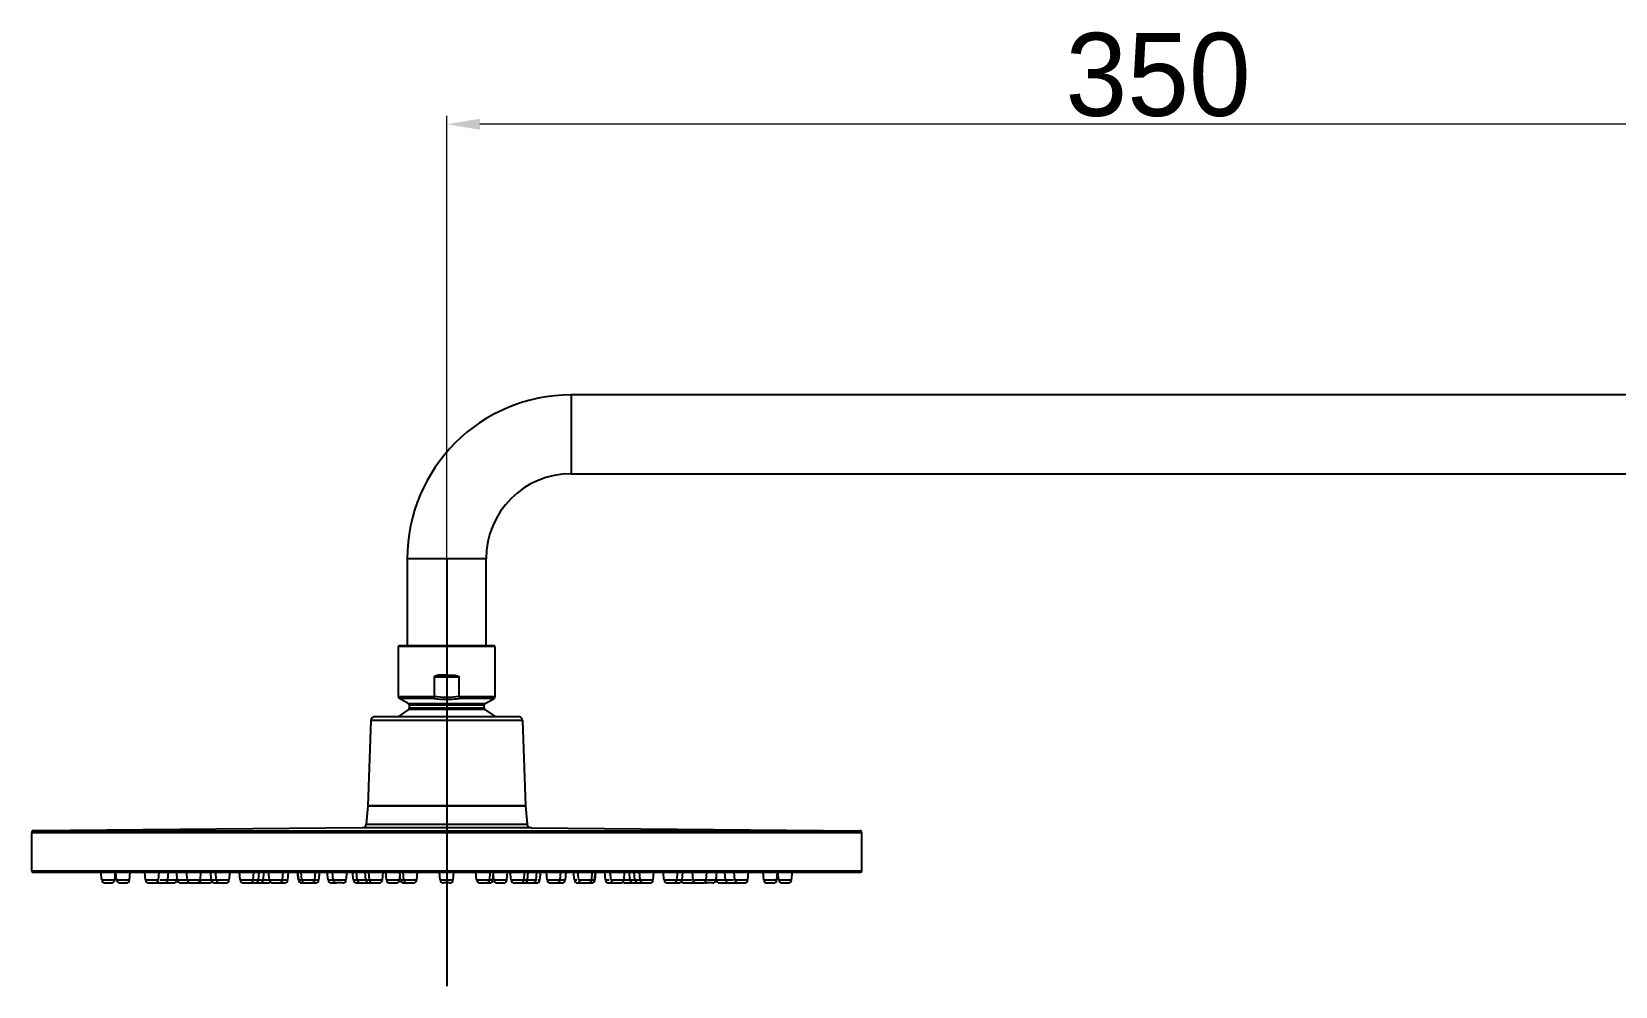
# Model space of a CAD drawing. Extents: x 8047 to 11207, y 0 to 2315.
# Drawn here: x 9687.2 to 10068.8, y 1158.1 to 1388.1 of the extents above; entities that cross this region are included whole.
import ezdxf

# ---------------------------------------------------------------- set-up
doc = ezdxf.new("R2010")
doc.units = 0
doc.header["$LTSCALE"] = 10
doc.header["$MEASUREMENT"] = 0
doc.linetypes.add('CENTER2', pattern=[28.575, 19.05, -3.175, 3.175, -3.175])
doc.layers.get('0').update_dxf_attribs({"linetype": 'CONTINUOUS'})
doc.styles.add('Daelim Dimension', font='')
doc.styles.get('Daelim Dimension').set_extended_font_data('나눔고딕')

msp = doc.modelspace()

# ---------------------------------------------------------------- linework, layer by layer
at = {"color": 5, "lineweight": 9, "ltscale": 0.5}
for p, q in [((9787.22, 1204.29), (9787.22, 1367.81)), ((10137.22, 1365.81), (9795.22, 1365.81))]:
    msp.add_line(p, q, dxfattribs=at)
at = {"color": 7, "linetype": 'Continuous'}
for p, q in [((9817.22, 1300.6), (9817.22, 1281.6)), ((10107.72, 1300.6), (9817.22, 1300.6)), ((9817.22, 1281.6), (10107.72, 1281.6)), ((9777.72, 1261.1), (9777.72, 1240.1)), ((9796.72, 1261.1), (9777.72, 1261.1)), ((9796.72, 1240.1), (9796.72, 1261.1)), ((9775.57, 1227.89), (9775.57, 1239.95)), ((9798.87, 1239.95), (9775.57, 1239.95)), ((9798.72, 1240.1), (9775.72, 1240.1)), ((9798.87, 1227.89), (9798.87, 1239.95)), ((9784.19, 1232.6), (9784.19, 1227.9)), ((9790.25, 1232.6), (9784.19, 1232.6)), ((9790.25, 1227.9), (9790.25, 1232.6)), ((9775.57, 1227.89), (9784.19, 1227.89)), ((9777.97, 1226.25), (9775.82, 1227.46)), ((9784.19, 1227.46), (9775.82, 1227.46)), ((9777.97, 1226.25), (9796.47, 1226.25)), ((9778.22, 1225.21), (9778.22, 1225.81)), ((9796.22, 1225.81), (9778.22, 1225.81)), ((9778.22, 1225.21), (9796.22, 1225.21)), ((9798.62, 1227.46), (9790.24, 1227.46)), ((9790.25, 1227.89), (9798.87, 1227.89)), ((9796.22, 1225.21), (9796.22, 1225.81)), ((9796.47, 1226.25), (9798.62, 1227.46)), ((9768.94, 1222.1), (9768.22, 1201.6)), ((9805.5, 1222.1), (9768.94, 1222.1)), ((9769.94, 1223.1), (9804.5, 1223.1)), ((9778.01, 1224.8), (9775.57, 1223.1)), ((9796.43, 1224.8), (9778.01, 1224.8)), ((9796.43, 1224.8), (9798.87, 1223.1)), ((9805.5, 1222.1), (9806.22, 1201.6)), ((9768.22, 1201.59), (9767.82, 1197.19)), ((9768.22, 1201.6), (9806.22, 1201.6)), ((9806.22, 1201.59), (9768.22, 1201.59)), ((9806.22, 1201.59), (9806.62, 1197.19)), ((9687.22, 1185.89), (9687.22, 1195.09)), ((9887.22, 1195.09), (9687.22, 1195.09)), ((9766.82, 1196.29), (9687.72, 1195.59)), ((9687.72, 1195.59), (9886.72, 1195.59)), ((9807.62, 1196.29), (9766.82, 1196.29)), ((9767.82, 1197.19), (9806.62, 1197.19)), ((9807.62, 1196.29), (9886.72, 1195.59)), ((9887.22, 1185.89), (9887.22, 1195.09)), ((9687.22, 1185.89), (9887.22, 1185.89)), ((9687.52, 1185.59), (9886.92, 1185.59)), ((9704.12, 1183.71), (9703.92, 1185.59)), ((9704.12, 1183.71), (9707.22, 1183.71)), ((9704.91, 1182.99), (9706.42, 1182.99)), ((9707.22, 1183.71), (9707.42, 1185.59)), ((9707.68, 1183.71), (9707.48, 1185.59)), ((9707.68, 1183.71), (9710.79, 1183.71)), ((9708.48, 1182.99), (9709.99, 1182.99)), ((9710.79, 1183.71), (9710.98, 1185.59)), ((9714.65, 1183.71), (9714.46, 1185.59)), ((9714.65, 1183.71), (9717.76, 1183.71)), ((9715.45, 1182.99), (9716.96, 1182.99)), ((9717.14, 1182.99), (9717.48, 1182.99)), ((9717.7, 1182.99), (9719.21, 1182.99)), ((9717.76, 1183.71), (9717.96, 1185.59)), ((9718.2, 1183.71), (9720.01, 1183.71)), ((9719.89, 1182.99), (9721.4, 1182.99)), ((9720.01, 1183.71), (9720.21, 1185.59)), ((9720.22, 1183.71), (9722.2, 1183.71)), ((9722.33, 1183.71), (9722.13, 1185.59)), ((9722.2, 1183.71), (9722.26, 1184.34)), ((9722.33, 1183.71), (9724.59, 1183.71)), ((9723.13, 1182.99), (9724.64, 1182.99)), ((9724.73, 1183.71), (9724.53, 1185.59)), ((9724.73, 1183.71), (9734.84, 1183.71)), ((9725.53, 1182.99), (9727.04, 1182.99)), ((9727.36, 1182.99), (9729.98, 1182.99)), ((9727.83, 1183.71), (9728.03, 1185.59)), ((9730.51, 1183.71), (9730.31, 1185.59)), ((9731.3, 1182.99), (9734.04, 1182.99)), ((9731.73, 1183.71), (9731.53, 1185.59)), ((9734.84, 1183.71), (9735.03, 1185.59)), ((9737.47, 1183.71), (9737.27, 1185.59)), ((9737.47, 1183.71), (9740.57, 1183.71)), ((9738.26, 1182.99), (9739.78, 1182.99)), ((9739.94, 1182.99), (9741.05, 1182.99)), ((9740.57, 1183.71), (9740.77, 1185.59)), ((9740.71, 1183.71), (9743.02, 1183.71)), ((9741.07, 1182.99), (9742.23, 1182.99)), ((9741.85, 1183.71), (9742.05, 1185.59)), ((9742.72, 1182.99), (9744.23, 1182.99)), ((9743.02, 1183.71), (9743.22, 1185.59)), ((9743.04, 1183.71), (9747.63, 1183.71)), ((9744.52, 1183.71), (9744.32, 1185.59)), ((9745.32, 1182.99), (9746.83, 1182.99)), ((9746.96, 1182.99), (9748.14, 1182.99)), ((9747.63, 1183.71), (9747.82, 1185.59)), ((9747.64, 1183.71), (9748.93, 1183.71)), ((9748.93, 1183.71), (9749.13, 1185.59)), ((9751.48, 1183.71), (9751.29, 1185.59)), ((9751.58, 1183.71), (9751.38, 1185.59)), ((9751.48, 1183.71), (9756.44, 1183.71)), ((9752.32, 1183.71), (9752.12, 1185.59)), ((9752.28, 1182.99), (9753, 1182.99)), ((9753.11, 1182.99), (9755.64, 1182.99)), ((9755.42, 1183.71), (9755.62, 1185.59)), ((9756.44, 1183.71), (9756.63, 1185.59)), ((9758.63, 1183.71), (9758.43, 1185.59)), ((9758.63, 1183.71), (9763, 1183.71)), ((9759.43, 1182.99), (9760.68, 1182.99)), ((9759.9, 1183.71), (9759.7, 1185.59)), ((9762.21, 1182.99), (9760.69, 1182.99)), ((9763, 1183.71), (9763.2, 1185.59)), ((9764.74, 1183.71), (9764.55, 1185.59)), ((9764.74, 1183.71), (9767.51, 1183.71)), ((9765.68, 1183.71), (9765.49, 1185.59)), ((9765.54, 1182.99), (9767.99, 1182.99)), ((9767.74, 1183.71), (9767.55, 1185.59)), ((9767.74, 1183.71), (9771.72, 1183.71)), ((9768.15, 1182.99), (9768.49, 1182.99)), ((9768.62, 1183.71), (9768.42, 1185.59)), ((9768.54, 1182.99), (9769.4, 1182.99)), ((9769.41, 1182.99), (9770.93, 1182.99)), ((9771.72, 1183.71), (9771.92, 1185.59)), ((9772.74, 1183.71), (9772.54, 1185.59)), ((9772.74, 1183.71), (9775.84, 1183.71)), ((9773.53, 1182.99), (9775.04, 1182.99)), ((9775.84, 1183.71), (9775.97, 1184.96)), ((9776.1, 1183.71), (9775.91, 1185.59)), ((9776.1, 1183.71), (9780, 1183.71)), ((9776.89, 1183.71), (9776.7, 1185.59)), ((9776.9, 1182.99), (9777.69, 1182.99)), ((9777.69, 1182.99), (9779.2, 1182.99)), ((9780, 1183.71), (9780.2, 1185.59)), ((9785.67, 1183.71), (9785.47, 1185.59)), ((9785.67, 1183.71), (9788.77, 1183.71)), ((9787.98, 1182.99), (9786.46, 1182.99)), ((9788.77, 1183.71), (9788.97, 1185.59)), ((9794.44, 1183.71), (9794.24, 1185.59)), ((9794.44, 1183.71), (9797.55, 1183.71)), ((9795.24, 1182.99), (9796.75, 1182.99)), ((9796.75, 1182.99), (9797.54, 1182.99)), ((9797.55, 1183.71), (9797.74, 1185.59)), ((9797.66, 1183.71), (9798.34, 1183.71)), ((9798.34, 1183.71), (9798.53, 1185.59)), ((9798.6, 1183.71), (9798.47, 1184.96)), ((9798.6, 1183.71), (9801.7, 1183.71)), ((9799.39, 1182.99), (9800.91, 1182.99)), ((9801.7, 1183.71), (9801.9, 1185.59)), ((9802.72, 1183.71), (9802.52, 1185.59)), ((9802.72, 1183.71), (9808.76, 1183.71)), ((9803.51, 1182.99), (9805.02, 1182.99)), ((9805.03, 1182.99), (9805.9, 1182.99)), ((9805.82, 1183.71), (9806.02, 1185.59)), ((9805.95, 1182.99), (9806.28, 1182.99)), ((9806.45, 1182.99), (9808.9, 1182.99)), ((9806.69, 1183.71), (9806.89, 1185.59)), ((9808.76, 1183.71), (9808.95, 1185.59)), ((9809.18, 1183.71), (9809.7, 1183.71)), ((9809.7, 1183.71), (9809.89, 1185.59)), ((9811.44, 1183.71), (9811.24, 1185.59)), ((9811.44, 1183.71), (9814.54, 1183.71)), ((9812.23, 1182.99), (9813.74, 1182.99)), ((9813.76, 1182.99), (9815.01, 1182.99)), ((9814.54, 1183.71), (9814.74, 1185.59)), ((9814.61, 1183.71), (9815.81, 1183.71)), ((9815.81, 1183.71), (9816.01, 1185.59)), ((9818, 1183.71), (9817.81, 1185.59)), ((9818, 1183.71), (9818.59, 1183.71)), ((9818.8, 1182.99), (9821.33, 1182.99)), ((9819.02, 1183.71), (9818.82, 1185.59)), ((9819.02, 1183.71), (9822.86, 1183.71)), ((9821.44, 1182.99), (9822.16, 1182.99)), ((9822.12, 1183.71), (9822.32, 1185.59)), ((9822.86, 1183.71), (9823.06, 1185.59)), ((9822.95, 1183.71), (9822.96, 1183.71)), ((9822.96, 1183.71), (9823.15, 1185.59)), ((9825.5, 1183.71), (9825.31, 1185.59)), ((9825.5, 1183.71), (9826.33, 1183.71)), ((9826.3, 1182.99), (9827.48, 1182.99)), ((9826.81, 1183.71), (9826.61, 1185.59)), ((9826.81, 1183.71), (9836.97, 1183.71)), ((9827.61, 1182.99), (9829.12, 1182.99)), ((9829.92, 1183.71), (9830.11, 1185.59)), ((9830.21, 1182.99), (9831.72, 1182.99)), ((9831.42, 1183.71), (9831.22, 1185.59)), ((9832.21, 1182.99), (9833.05, 1182.99)), ((9832.59, 1183.71), (9832.39, 1185.59)), ((9833.39, 1182.99), (9834.5, 1182.99)), ((9833.87, 1183.71), (9833.67, 1185.59)), ((9834.66, 1182.99), (9836.17, 1182.99)), ((9836.97, 1183.71), (9837.17, 1185.59)), ((9839.6, 1183.71), (9839.41, 1185.59)), ((9839.6, 1183.71), (9843.93, 1183.71)), ((9840.4, 1182.99), (9843.14, 1182.99)), ((9842.71, 1183.71), (9842.91, 1185.59)), ((9843.93, 1183.71), (9844.13, 1185.59)), ((9844.15, 1183.71), (9846.32, 1183.71)), ((9844.46, 1182.99), (9847.08, 1182.99)), ((9846.61, 1183.71), (9846.41, 1185.59)), ((9846.61, 1183.71), (9849.71, 1183.71)), ((9847.4, 1182.99), (9848.91, 1182.99)), ((9849.71, 1183.71), (9849.91, 1185.59)), ((9851.31, 1182.99), (9849.8, 1182.99)), ((9849.95, 1183.71), (9852.11, 1183.71)), ((9852.11, 1183.71), (9852.31, 1185.59)), ((9852.24, 1183.71), (9852.18, 1184.34)), ((9852.24, 1183.71), (9854.32, 1183.71)), ((9853.04, 1182.99), (9854.55, 1182.99)), ((9854.43, 1183.71), (9854.23, 1185.59)), ((9854.43, 1183.71), (9856.33, 1183.71)), ((9855.23, 1182.99), (9857.29, 1182.99)), ((9856.68, 1183.71), (9856.48, 1185.59)), ((9856.68, 1183.71), (9859.79, 1183.71)), ((9857.48, 1182.99), (9858.99, 1182.99)), ((9859.79, 1183.71), (9859.98, 1185.59)), ((9863.65, 1183.71), (9863.46, 1185.59)), ((9863.65, 1183.71), (9866.76, 1183.71)), ((9864.45, 1182.99), (9865.96, 1182.99)), ((9866.76, 1183.71), (9866.96, 1185.59)), ((9867.22, 1183.71), (9867.02, 1185.59)), ((9867.22, 1183.71), (9870.32, 1183.71)), ((9868.02, 1182.99), (9869.53, 1182.99)), ((9870.32, 1183.71), (9870.52, 1185.59))]:
    msp.add_line(p, q, dxfattribs=at)
at = {"color": 1, "linetype": 'CENTER2'}
msp.add_line((9787.22, 1261.1), (9787.22, 1158.09), dxfattribs=at)
at = {"color": 7, "linetype": 'Continuous'}
for centre, radius, start, end in [((9817.22, 1261.1), 39.5, 90, 180), ((9817.22, 1261.1), 20.5, 90, 180), ((9775.72, 1239.95), 0.15, 90, 180), ((9798.72, 1239.95), 0.15, 0, 90), ((9776.07, 1227.89), 0.5, 180, 240.4885), ((9777.72, 1225.81), 0.5, 0, 60.4885), ((9777.72, 1225.21), 0.5, 304.9194, 0), ((9796.72, 1225.81), 0.5, 119.5115, 180), ((9796.72, 1225.21), 0.5, 180, 235.0806), ((9798.37, 1227.89), 0.5, 299.5115, 0), ((9769.94, 1222.1), 1, 90, 180), ((9804.5, 1222.1), 1, 0, 90), ((9687.72, 1195.09), 0.5, 90, 180), ((9766.82, 1197.29), 1, 269.7129, 354.2616), ((9807.61, 1197.29), 1, 185.7384, 270.2871), ((9886.72, 1195.09), 0.5, 0, 90), ((9687.52, 1185.89), 0.3, 180, 270), ((9704.91, 1183.79), 0.8, 186.0119, 269.9954), ((9706.43, 1183.79), 0.8, 270.0047, 353.9904), ((9708.48, 1183.79), 0.8, 186.0119, 269.9953), ((9709.99, 1183.79), 0.8, 270.0047, 353.9904), ((9715.45, 1183.79), 0.8, 186.01, 269.995), ((9716.96, 1183.79), 0.8, 270.005, 353.9918), ((9717.7, 1183.79), 0.8, 241.9142, 269.9953), ((9719.22, 1183.79), 0.8, 270.0047, 353.9904), ((9719.89, 1183.79), 0.8, 244.7787, 269.9953), ((9721.4, 1183.79), 0.8, 270.0047, 353.9881), ((9723.13, 1183.79), 0.8, 186.0119, 269.9953), ((9724.64, 1183.79), 0.8, 270.0047, 304.2538), ((9725.53, 1183.79), 0.8, 186.01, 269.995), ((9727.04, 1183.79), 0.8, 270.0051, 353.9918), ((9727.36, 1183.79), 0.8, 258.203, 269.9949), ((9728.46, 1183.79), 0.8, 207.0144, 269.9916), ((9729.98, 1183.79), 0.8, 270.0084, 327.1061), ((9731.3, 1183.79), 0.8, 186.0119, 269.9953), ((9732.53, 1183.79), 0.8, 186.01, 269.995), ((9734.04, 1183.79), 0.8, 270.005, 353.9918), ((9738.26, 1183.79), 0.8, 186.01, 269.9951), ((9739.78, 1183.79), 0.8, 270.0051, 353.9918), ((9741.05, 1183.79), 0.8, 270.0049, 353.9918), ((9742.23, 1183.79), 0.8, 270.0047, 353.9904), ((9742.71, 1183.79), 0.8, 252.1787, 269.9954), ((9744.23, 1183.79), 0.8, 270.0047, 313.1961), ((9745.32, 1183.79), 0.8, 186.01, 269.9949), ((9746.83, 1183.79), 0.8, 270.0051, 353.9918), ((9748.14, 1183.79), 0.8, 270.0051, 353.9918), ((9752.28, 1183.79), 0.8, 186.0082, 269.9951), ((9752.37, 1183.79), 0.8, 186.01, 269.9949), ((9753.11, 1183.79), 0.8, 186.0119, 269.9953), ((9754.62, 1183.79), 0.8, 270.0047, 353.9904), ((9755.64, 1183.79), 0.8, 270.0047, 353.9904), ((9759.43, 1183.79), 0.8, 186.01, 269.9949), ((9760.69, 1183.79), 0.8, 186.0119, 269.9953), ((9762.21, 1183.79), 0.8, 270.0047, 353.9904), ((9765.54, 1183.79), 0.8, 186.0096, 269.9953), ((9766.48, 1183.79), 0.8, 186.01, 269.9949), ((9768.54, 1183.79), 0.8, 186.0119, 269.9953), ((9767.99, 1183.79), 0.8, 270.005, 291.0017), ((9769.41, 1183.79), 0.8, 186.0119, 269.9953), ((9770.93, 1183.79), 0.8, 270.0046, 353.9904), ((9773.53, 1183.79), 0.8, 186.01, 269.9949), ((9775.04, 1183.79), 0.8, 270.005, 353.9918), ((9776.9, 1183.79), 0.8, 186.0119, 269.9953), ((9777.69, 1183.79), 0.8, 186.0119, 269.9953), ((9779.2, 1183.79), 0.8, 270.0047, 353.9904), ((9786.46, 1183.79), 0.8, 186.0119, 269.9953), ((9787.98, 1183.79), 0.8, 270.0047, 353.9904), ((9795.24, 1183.79), 0.8, 186.0119, 269.9953), ((9796.75, 1183.79), 0.8, 270.0047, 353.9904), ((9797.54, 1183.79), 0.8, 270.0047, 353.9904), ((9799.39, 1183.79), 0.8, 186.01, 269.9949), ((9800.91, 1183.79), 0.8, 270.005, 353.9918), ((9803.51, 1183.79), 0.8, 186.0119, 269.9953), ((9805.02, 1183.79), 0.8, 270.0047, 353.9904), ((9805.9, 1183.79), 0.8, 270.0047, 353.9904), ((9806.45, 1183.79), 0.8, 248.9987, 269.995), ((9807.96, 1183.79), 0.8, 270.005, 353.9918), ((9808.9, 1183.79), 0.8, 270.0047, 353.9881), ((9812.23, 1183.79), 0.8, 186.0119, 269.9953), ((9813.74, 1183.79), 0.8, 270.0047, 353.9904), ((9815.01, 1183.79), 0.8, 270.005, 353.9904), ((9818.8, 1183.79), 0.8, 186.0119, 269.9953), ((9819.82, 1183.79), 0.8, 186.0119, 269.9953), ((9821.33, 1183.79), 0.8, 270.0047, 353.9904), ((9822.07, 1183.79), 0.8, 270.0049, 353.9918), ((9822.16, 1183.79), 0.8, 270.0051, 353.99), ((9826.3, 1183.79), 0.8, 186.01, 269.9949), ((9827.61, 1183.79), 0.8, 186.01, 269.995), ((9829.12, 1183.79), 0.8, 270.0051, 353.9918), ((9830.21, 1183.79), 0.8, 226.8041, 269.9953), ((9832.21, 1183.79), 0.8, 186.0119, 269.9953), ((9831.72, 1183.79), 0.8, 270.0047, 287.8213), ((9833.39, 1183.79), 0.8, 186.01, 269.9949), ((9834.66, 1183.79), 0.8, 186.01, 269.995), ((9836.17, 1183.79), 0.8, 270.005, 353.9918), ((9840.4, 1183.79), 0.8, 186.01, 269.9949), ((9841.91, 1183.79), 0.8, 270.0051, 353.9918), ((9843.14, 1183.79), 0.8, 270.0047, 353.9904), ((9844.46, 1183.79), 0.8, 212.8938, 269.9916), ((9845.98, 1183.79), 0.8, 270.0084, 332.9859), ((9847.4, 1183.79), 0.8, 186.01, 269.9949), ((9847.08, 1183.79), 0.8, 270.0051, 281.797), ((9848.91, 1183.79), 0.8, 270.0051, 353.9918), ((9849.8, 1183.79), 0.8, 235.7461, 269.9953), ((9851.31, 1183.79), 0.8, 270.0046, 353.9904), ((9853.04, 1183.79), 0.8, 186.0096, 269.9953), ((9855.22, 1183.79), 0.8, 186.0119, 269.9953), ((9854.55, 1183.79), 0.8, 270.0047, 295.2213), ((9857.48, 1183.79), 0.8, 186.01, 269.995), ((9856.74, 1183.79), 0.8, 270.0047, 298.0858), ((9858.99, 1183.79), 0.8, 270.005, 353.9918), ((9864.45, 1183.79), 0.8, 186.0119, 269.9953), ((9865.96, 1183.79), 0.8, 270.0047, 353.9904), ((9868.01, 1183.79), 0.8, 186.0119, 269.9953), ((9869.53, 1183.79), 0.8, 270.0047, 353.9904), ((9886.92, 1185.89), 0.3, 270, 0)]:
    msp.add_arc(centre, radius, start, end, dxfattribs=at)
for points, knots in [([(9787.22, 1233.09), (9786.95, 1233.09), (9786.42, 1233.09), (9785.76, 1233.07), (9785.23, 1233.03), (9784.84, 1232.97), (9784.52, 1232.89), (9784.29, 1232.78), (9784.19, 1232.67), (9784.19, 1232.6)], [0, 0, 0, 0, 0.25298, 0.504751, 0.629829, 0.754186, 0.877725, 0.939398, 1, 1, 1, 1]), ([(9787.22, 1233.09), (9787.49, 1233.09), (9788.02, 1233.09), (9788.68, 1233.07), (9789.21, 1233.03), (9789.6, 1232.97), (9789.92, 1232.89), (9790.15, 1232.78), (9790.25, 1232.67), (9790.25, 1232.6)], [0, 0, 0, 0, 0.252982, 0.504753, 0.629832, 0.75419, 0.877729, 0.939402, 1, 1, 1, 1]), ([(9784.19, 1227.46), (9784.19, 1227.49), (9784.18, 1227.55), (9784.18, 1227.69), (9784.19, 1227.81), (9784.19, 1227.89)], [0, 0, 0, 0, 0.18261, 0.420463, 1, 1, 1, 1]), ([(9784.19, 1227.46), (9784.44, 1227.42), (9785.45, 1227.29), (9786.46, 1227.23), (9787.22, 1227.23)], [0, 0, 0, 0, 0.24758, 1, 1, 1, 1]), ([(9787.22, 1227.23), (9787.47, 1227.23), (9788.49, 1227.25), (9789.5, 1227.35), (9790.24, 1227.46)], [0, 0, 0, 0, 0.251848, 1, 1, 1, 1]), ([(9790.25, 1227.89), (9790.25, 1227.81), (9790.26, 1227.69), (9790.26, 1227.55), (9790.25, 1227.49), (9790.24, 1227.46)], [0, 0, 0, 0, 0.579524, 0.81738, 1, 1, 1, 1])]:
    msp.add_open_spline(points, degree=3, knots=knots, dxfattribs=at)
msp.add_open_spline([(9790.25, 1227.9), (9789.25, 1227.75), (9787.22, 1227.59), (9785.19, 1227.75), (9784.19, 1227.9)], degree=3, dxfattribs=at)
at = {"color": 5, "ltscale": 0.5}
msp.add_solid([(9795.22, 1367.14), (9795.22, 1364.47), (9787.22, 1365.81)], dxfattribs=at)

# ---------------------------------------------------------------- texts
at = {"color": 7, "ltscale": 0.5, "insert": (9958.63, 1387.81), "char_height": 20, "attachment_point": 2, "style": 'Daelim Dimension'}
msp.add_mtext('\\A1;350', dxfattribs=at)

doc.saveas('drawing.dxf')
